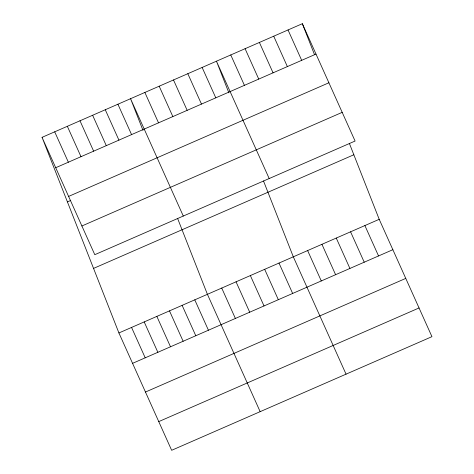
<?xml version="1.0" encoding="UTF-8"?>
<svg xmlns="http://www.w3.org/2000/svg" width="474" height="474" viewBox="0 0 474 474"><rect width="100%" height="100%" fill="white"/><g stroke="black" fill="none" stroke-linecap="round" stroke-linejoin="round"><path stroke-width="0.71" d="M42.056 137.342L302.347 23.7L355.085 141.045L94.794 254.686L42.056 137.342L118.915 332.955L171.653 450.3L431.944 336.659L379.206 219.314L349.397 143.456M55.713 167.725L316.004 54.083M68.612 196.42L328.897 82.778M67.421 201.894L70.75 200.443M81.895 225.985L342.187 112.35M93.556 268.403L353.841 154.761M118.915 332.955L379.206 219.314M132.572 363.339L392.863 249.697M145.471 392.039L405.756 278.398M158.754 421.605L419.046 307.964M288.032 29.951L301.683 60.334M364.891 225.565L378.548 255.948M273.717 36.202L287.368 66.585M350.576 231.816L364.228 262.199M259.397 42.453L273.054 72.836M336.262 238.067L349.913 268.45M245.082 48.704L258.739 79.087M321.941 244.317L335.598 274.701M230.767 54.948L244.424 85.338M307.626 250.568L321.283 280.952M269.185 178.544L216.452 61.199L228.877 92.833M346.05 374.164L293.311 256.819L263.503 180.955M202.137 67.45L215.788 97.834M278.996 263.07L292.648 293.453M187.817 73.701L201.474 104.084M264.682 269.315L278.333 299.704M173.502 79.952L187.159 110.335M250.361 275.566L264.018 305.949M159.187 86.203L172.844 116.586M236.046 281.817L249.703 312.2M144.872 92.454L158.523 122.837M221.731 288.068L235.388 318.451M183.29 216.049L130.557 98.705L142.982 130.332M260.155 411.663L207.416 294.318L177.608 218.461M117.913 104.221L131.571 134.604M194.773 299.841L208.43 330.224M105.269 109.743L118.927 140.126M182.129 305.357L195.786 335.74M92.626 115.259L106.283 145.642M169.491 310.879L183.142 341.262M79.987 120.781L93.639 151.165M156.847 316.395L170.498 346.778M67.344 126.303L80.995 156.687M144.203 321.917L157.86 352.301M54.7 131.819L68.357 162.203M131.559 327.433L145.216 357.823M302.347 23.7L314.523 54.688"/></g></svg>
